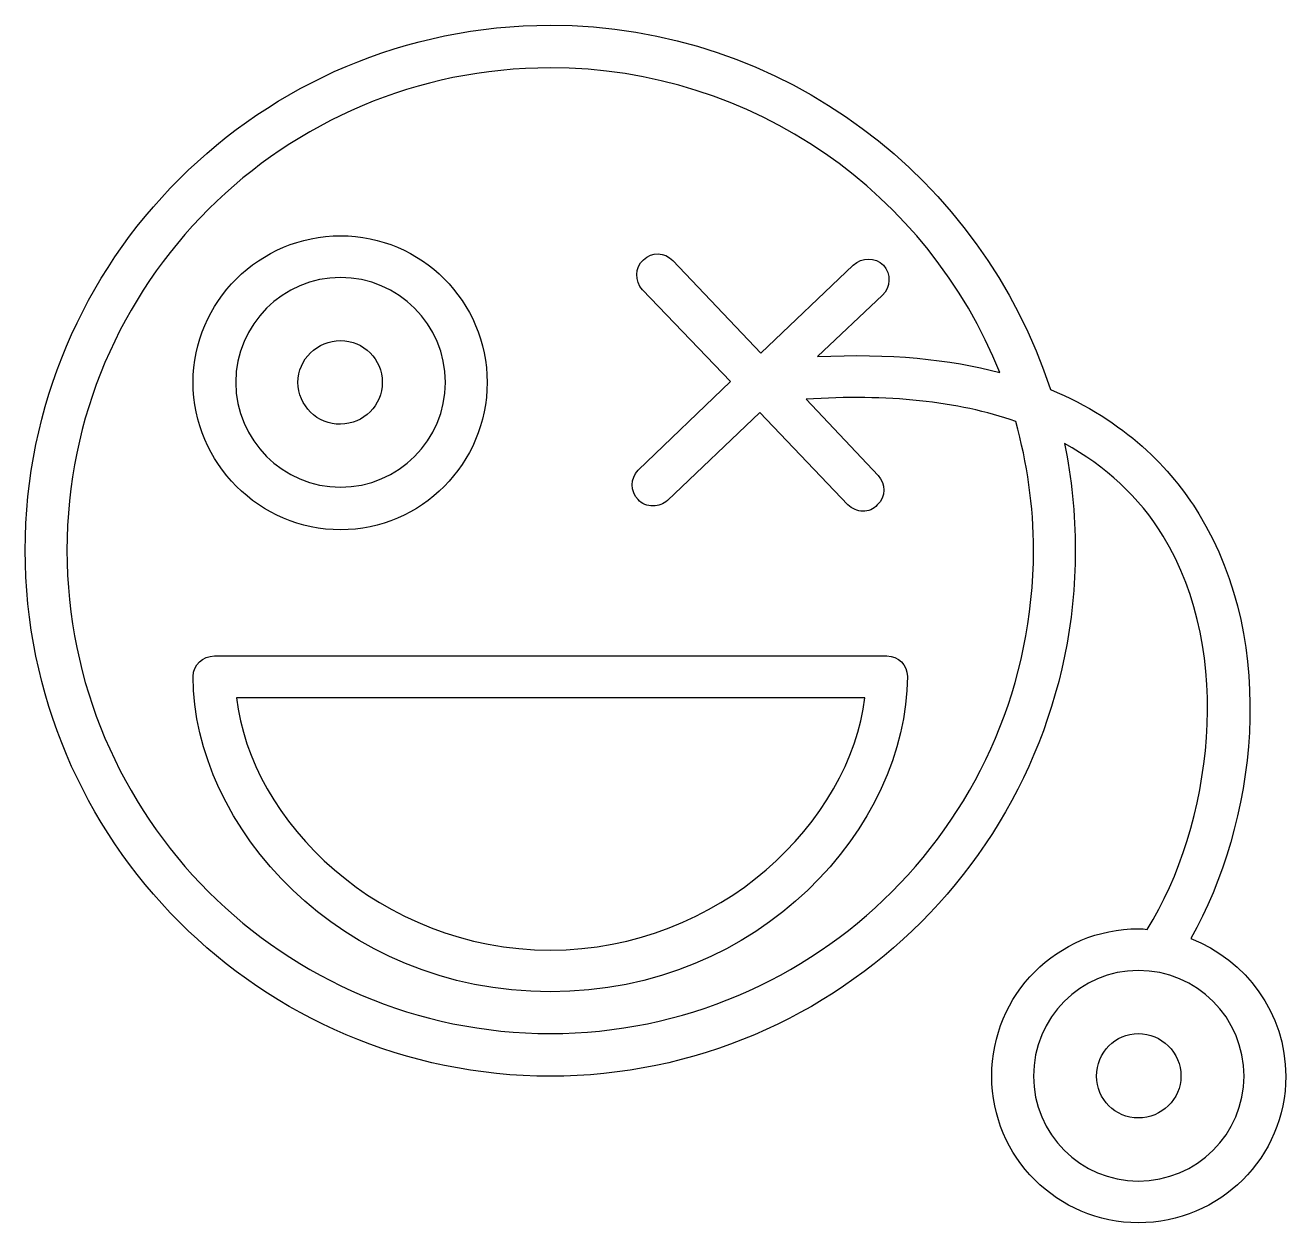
# Model space of a CAD drawing. Header units: centimetres. Extents: x -11 to 11, y -10.5 to 10.5.
import ezdxf

# ---------------------------------------------------------------- set-up
doc = ezdxf.new("R2010")
doc.units = ezdxf.units.CM
doc.header["$MEASUREMENT"] = 0
doc.layers.add('Layer 1', color=7, linetype='Continuous')

msp = doc.modelspace()

# ---------------------------------------------------------------- linework, layer by layer
at = {"layer": 'Layer 1'}
for points, knots in [([(9.35825, -5.49858), (10.4921, -3.49468), (10.91154, -0.37294), (9.49792, 1.92589), (9.49792, 1.92589), (9.01656, 2.718), (8.20879, 3.55691), (6.90413, 4.10045), (6.90413, 4.10045), (5.70813, 7.78162), (2.24453, 10.46873), (-1.84061, 10.46873), (-1.84061, 10.46873), (-6.9041, 10.46873), (-11.0202, 6.35253), (-11.0202, 1.28925), (-11.0202, 1.28925), (-11.0202, -3.77445), (-6.9041, -7.90613), (-1.84061, -7.90613), (-1.84061, -7.90613), (3.22285, -7.90613), (7.33892, -3.77445), (7.33892, 1.28925), (7.33892, 1.28925), (7.33892, 1.92592), (7.2768, 2.5474), (7.15273, 3.15287), (7.15273, 3.15287), (7.86711, 2.76481), (8.45742, 2.22127), (8.87665, 1.53743), (8.87665, 1.53743), (10.13477, -0.51283), (9.73091, -3.51024), (8.59709, -5.34311), (8.59709, -5.34311), (8.55052, -5.3275), (8.50396, -5.3275), (8.44181, -5.3275), (8.44181, -5.3275), (7.02841, -5.3275), (5.87903, -6.47693), (5.87903, -7.90613), (5.87903, -7.90613), (5.87903, -9.3193), (7.02841, -10.46873), (8.44181, -10.46873), (8.44181, -10.46873), (9.87082, -10.46873), (11.0202, -9.3193), (11.0202, -7.90613), (11.0202, -7.90613), (11.0202, -6.80306), (10.32122, -5.87146), (9.35825, -5.49858)], [0, 0, 0, 0, 0.06666667, 0.06666667, 0.06666667, 0.06666667, 0.13333333, 0.13333333, 0.13333333, 0.13333333, 0.2, 0.2, 0.2, 0.2, 0.26666667, 0.26666667, 0.26666667, 0.26666667, 0.33333333, 0.33333333, 0.33333333, 0.33333333, 0.4, 0.4, 0.4, 0.4, 0.46666667, 0.46666667, 0.46666667, 0.46666667, 0.53333333, 0.53333333, 0.53333333, 0.53333333, 0.6, 0.6, 0.6, 0.6, 0.66666667, 0.66666667, 0.66666667, 0.66666667, 0.73333333, 0.73333333, 0.73333333, 0.73333333, 0.8, 0.8, 0.8, 0.8, 0.86666667, 0.86666667, 0.86666667, 0.86666667, 1, 1, 1, 1]), ([(6.60901, 1.28925), (6.60901, -3.3708), (2.81922, -7.16032), (-1.84059, -7.16032), (-1.84059, -7.16032), (-6.50043, -7.16032), (-10.29019, -3.37077), (-10.29019, 1.28925), (-10.29019, 1.28925), (-10.29019, 5.94888), (-6.50043, 9.72316), (-1.84059, 9.72316), (-1.84059, 9.72316), (1.71636, 9.72316), (4.77616, 7.51765), (6.01894, 4.39538), (6.01894, 4.39538), (5.14886, 4.6284), (4.09275, 4.73709), (2.83463, 4.67515), (2.83463, 4.67515), (2.83463, 4.67515), (3.96848, 5.74703), (3.96848, 5.74703), (3.96848, 5.74703), (4.10837, 5.88649), (4.12371, 6.11951), (3.98404, 6.27498), (3.98404, 6.27498), (3.84442, 6.41487), (3.6114, 6.41487), (3.45591, 6.27498), (3.45591, 6.27498), (3.45591, 6.27498), (1.8405, 4.73709), (1.8405, 4.73709), (1.8405, 4.73709), (1.8405, 4.73709), (0.30303, 6.35253), (0.30303, 6.35253), (0.30303, 6.35253), (0.16314, 6.508), (-0.06987, 6.508), (-0.20976, 6.36811), (-0.20976, 6.36811), (-0.36504, 6.22822), (-0.36504, 5.99523), (-0.22516, 5.84016), (-0.22516, 5.84016), (-0.22516, 5.84016), (1.31252, 4.24033), (1.31252, 4.24033), (1.31252, 4.24033), (1.31252, 4.24033), (-0.30289, 2.68686), (-0.30289, 2.68686), (-0.30289, 2.68686), (-0.44278, 2.5474), (-0.44278, 2.31438), (-0.30289, 2.17449), (-0.30289, 2.17449), (-0.24071, 2.09697), (-0.14766, 2.0658), (-0.03873, 2.0658), (-0.03873, 2.0658), (0.0544, 2.0658), (0.1319, 2.09697), (0.20969, 2.15893), (0.20969, 2.15893), (0.20969, 2.15893), (1.8251, 3.69682), (1.8251, 3.69682), (1.8251, 3.69682), (1.8251, 3.69682), (3.36278, 2.08138), (3.36278, 2.08138), (3.36278, 2.08138), (3.4403, 2.01904), (3.53362, 1.97269), (3.62675, 1.97269), (3.62675, 1.97269), (3.72007, 1.97269), (3.8132, 2.00346), (3.87535, 2.08138), (3.87535, 2.08138), (4.03058, 2.22127), (4.03058, 2.45386), (3.89096, 2.59375), (3.89096, 2.59375), (3.89096, 2.59375), (2.63279, 3.92984), (2.63279, 3.92984), (2.63279, 3.92984), (4.04619, 4.02295), (5.28876, 3.89865), (6.29825, 3.54135), (6.29825, 3.54135), (6.50027, 2.81116), (6.60901, 2.0658), (6.60901, 1.28925)], [0, 0, 0, 0, 0.03846154, 0.03846154, 0.03846154, 0.03846154, 0.07692308, 0.07692308, 0.07692308, 0.07692308, 0.11538462, 0.11538462, 0.11538462, 0.11538462, 0.15384615, 0.15384615, 0.15384615, 0.15384615, 0.19230769, 0.19230769, 0.19230769, 0.19230769, 0.23076923, 0.23076923, 0.23076923, 0.23076923, 0.26923077, 0.26923077, 0.26923077, 0.26923077, 0.30769231, 0.30769231, 0.30769231, 0.30769231, 0.34615385, 0.34615385, 0.34615385, 0.34615385, 0.38461538, 0.38461538, 0.38461538, 0.38461538, 0.42307692, 0.42307692, 0.42307692, 0.42307692, 0.46153846, 0.46153846, 0.46153846, 0.46153846, 0.5, 0.5, 0.5, 0.5, 0.53846154, 0.53846154, 0.53846154, 0.53846154, 0.57692308, 0.57692308, 0.57692308, 0.57692308, 0.61538462, 0.61538462, 0.61538462, 0.61538462, 0.65384615, 0.65384615, 0.65384615, 0.65384615, 0.69230769, 0.69230769, 0.69230769, 0.69230769, 0.73076923, 0.73076923, 0.73076923, 0.73076923, 0.76923077, 0.76923077, 0.76923077, 0.76923077, 0.80769231, 0.80769231, 0.80769231, 0.80769231, 0.84615385, 0.84615385, 0.84615385, 0.84615385, 0.88461538, 0.88461538, 0.88461538, 0.88461538, 0.92307692, 0.92307692, 0.92307692, 0.92307692, 1, 1, 1, 1]), ([(-5.50631, 1.64654), (-4.09291, 1.64654), (-2.9435, 2.81113), (-2.9435, 4.22472), (-2.9435, 4.22472), (-2.9435, 5.63834), (-4.0929, 6.78777), (-5.50631, 6.78777), (-5.50631, 6.78777), (-6.91969, 6.78777), (-8.08473, 5.63834), (-8.08473, 4.22472), (-8.08473, 4.22472), (-8.0847, 2.81116), (-6.91969, 1.64654), (-5.50631, 1.64654)], [0, 0, 0, 0, 0.2, 0.2, 0.2, 0.2, 0.4, 0.4, 0.4, 0.4, 0.6, 0.6, 0.6, 0.6, 1, 1, 1, 1]), ([(-5.50631, 6.0576), (-4.49658, 6.0576), (-3.67349, 5.2343), (-3.67349, 4.22475), (-3.67349, 4.22475), (-3.67349, 3.21523), (-4.49658, 2.39193), (-5.50631, 2.39193), (-5.50631, 2.39193), (-6.51585, 2.39193), (-7.33913, 3.21523), (-7.33913, 4.22475), (-7.33913, 4.22475), (-7.33913, 5.23429), (-6.51583, 6.0576), (-5.50631, 6.0576)], [0, 0, 0, 0, 0.2, 0.2, 0.2, 0.2, 0.4, 0.4, 0.4, 0.4, 0.6, 0.6, 0.6, 0.6, 1, 1, 1, 1]), ([(-5.50631, 3.49458), (-5.10242, 3.49458), (-4.77632, 3.8211), (-4.77632, 4.22475), (-4.77632, 4.22475), (-4.77632, 4.6284), (-5.10242, 4.95495), (-5.50631, 4.95495), (-5.50631, 4.95495), (-5.91017, 4.95495), (-6.25188, 4.62843), (-6.25188, 4.22475), (-6.25188, 4.22475), (-6.25185, 3.8211), (-5.91014, 3.47897), (-5.50631, 3.49458)], [0, 0, 0, 0, 0.2, 0.2, 0.2, 0.2, 0.4, 0.4, 0.4, 0.4, 0.6, 0.6, 0.6, 0.6, 1, 1, 1, 1]), ([(-8.0847, -0.91648), (-8.0847, -3.52585), (-5.52165, -6.43058), (-1.84059, -6.43058), (-1.84059, -6.43058), (1.84047, -6.43058), (4.40347, -3.52585), (4.40347, -0.91648), (4.40347, -0.91648), (4.40347, -0.71466), (4.24803, -0.55916), (4.04618, -0.55916), (4.04618, -0.55916), (4.04618, -0.55916), (-7.7118, -0.55916), (-7.7118, -0.55916), (-7.7118, -0.55916), (-7.91386, -0.55916), (-8.0847, -0.71465), (-8.0847, -0.91648)], [0, 0, 0, 0, 0.16666667, 0.16666667, 0.16666667, 0.16666667, 0.33333333, 0.33333333, 0.33333333, 0.33333333, 0.5, 0.5, 0.5, 0.5, 0.66666667, 0.66666667, 0.66666667, 0.66666667, 1, 1, 1, 1]), ([(3.65793, -1.28935), (3.40933, -3.43274), (1.14164, -5.7004), (-1.84059, -5.7004), (-1.84059, -5.7004), (-4.82287, -5.7004), (-7.09053, -3.43274), (-7.32352, -1.28935), (-7.32352, -1.28935), (-7.32352, -1.28935), (3.65793, -1.28935), (3.65793, -1.28935)], [0, 0, 0, 0, 0.25, 0.25, 0.25, 0.25, 0.5, 0.5, 0.5, 0.5, 1, 1, 1, 1]), ([(8.44181, -9.73896), (7.43227, -9.73896), (6.60901, -8.91566), (6.60901, -7.90614), (6.60901, -7.90614), (6.60901, -6.88101), (7.43226, -6.05771), (8.44181, -6.05771), (8.44181, -6.05771), (9.46696, -6.05771), (10.29003, -6.88101), (10.29003, -7.90614), (10.29003, -7.90614), (10.29003, -8.91565), (9.46696, -9.73896), (8.44181, -9.73896)], [0, 0, 0, 0, 0.2, 0.2, 0.2, 0.2, 0.4, 0.4, 0.4, 0.4, 0.6, 0.6, 0.6, 0.6, 1, 1, 1, 1]), ([(8.44181, -7.16033), (8.03795, -7.16033), (7.71182, -7.48646), (7.71182, -7.90614), (7.71182, -7.90614), (7.71182, -8.30979), (8.03795, -8.63589), (8.44181, -8.63589), (8.44181, -8.63589), (8.84567, -8.63589), (9.18741, -8.30979), (9.18741, -7.90614), (9.18741, -7.90614), (9.1874, -7.48648), (8.84567, -7.16033), (8.44181, -7.16033)], [0, 0, 0, 0, 0.2, 0.2, 0.2, 0.2, 0.4, 0.4, 0.4, 0.4, 0.6, 0.6, 0.6, 0.6, 1, 1, 1, 1])]:
    msp.add_open_spline(points, degree=3, knots=knots, dxfattribs=at)

doc.saveas('drawing.dxf')
